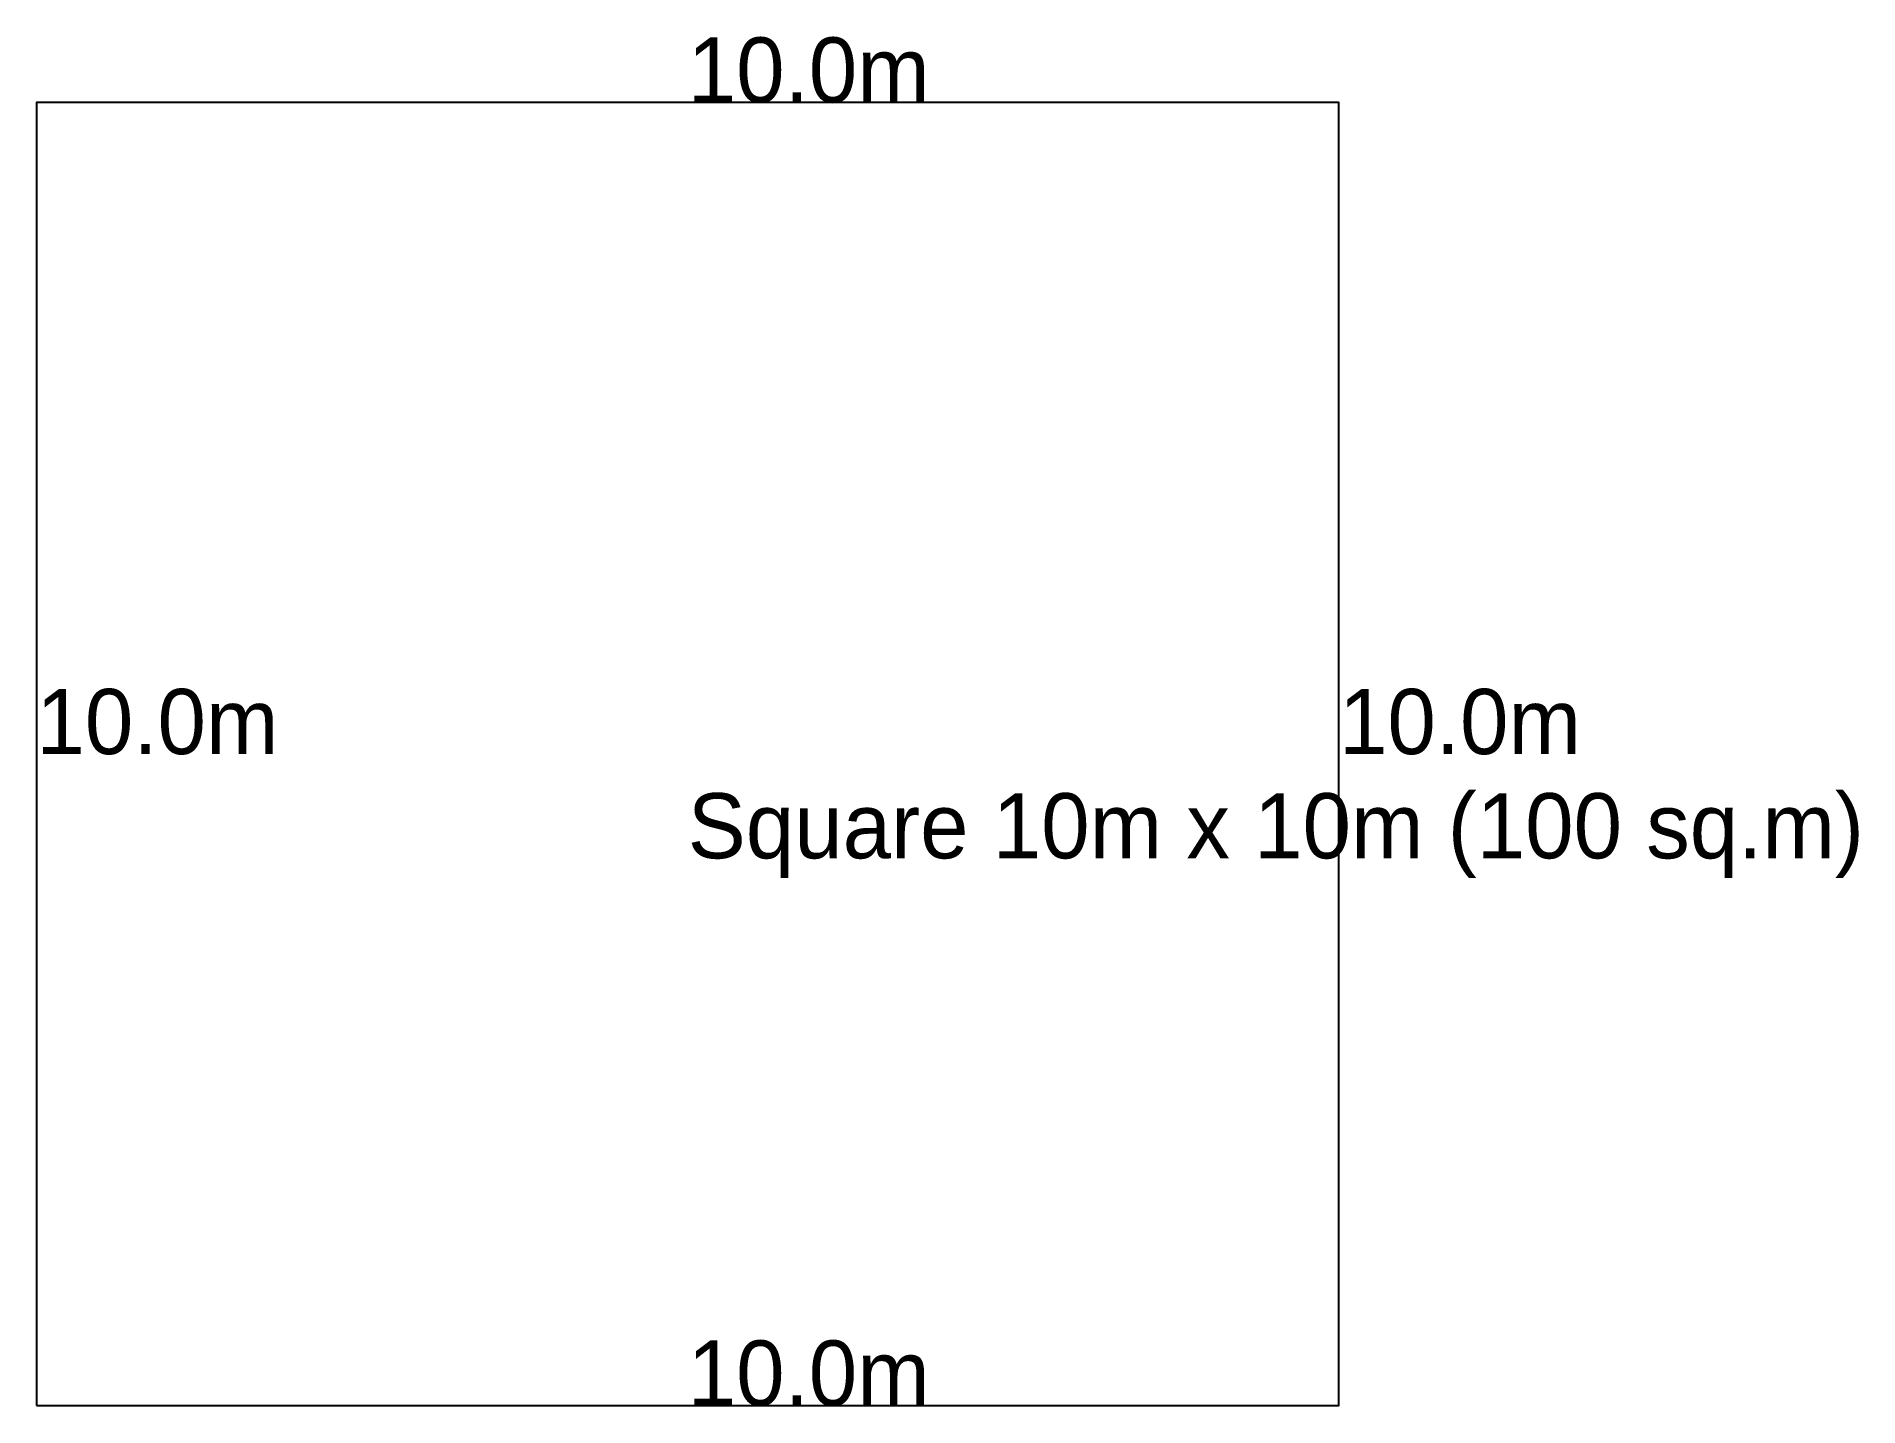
# Model space of a CAD drawing. Header units: metres. Extents: x 0 to 14, y 0 to 10.5.
import ezdxf

# ---------------------------------------------------------------- set-up
doc = ezdxf.new("R2010")
doc.units = ezdxf.units.M

msp = doc.modelspace()

# ---------------------------------------------------------------- linework, layer by layer
at = {"layer": 'BOUNDARY'}
msp.add_lwpolyline([(0, 0), (10, 0), (10, 10), (0, 10)], close=True, dxfattribs=at)

# ---------------------------------------------------------------- texts
at = {"layer": 'LABELS'}
for s, p in [('10.0m', (5, 10)), ('10.0m', (0, 5)), ('10.0m', (10, 5)), ('Square 10m x 10m (100 sq.m)', (5, 4.2)), ('10.0m', (5, 0))]:
    msp.add_text(s, height=0.5, dxfattribs=at).set_placement(p)

doc.saveas('drawing.dxf')
